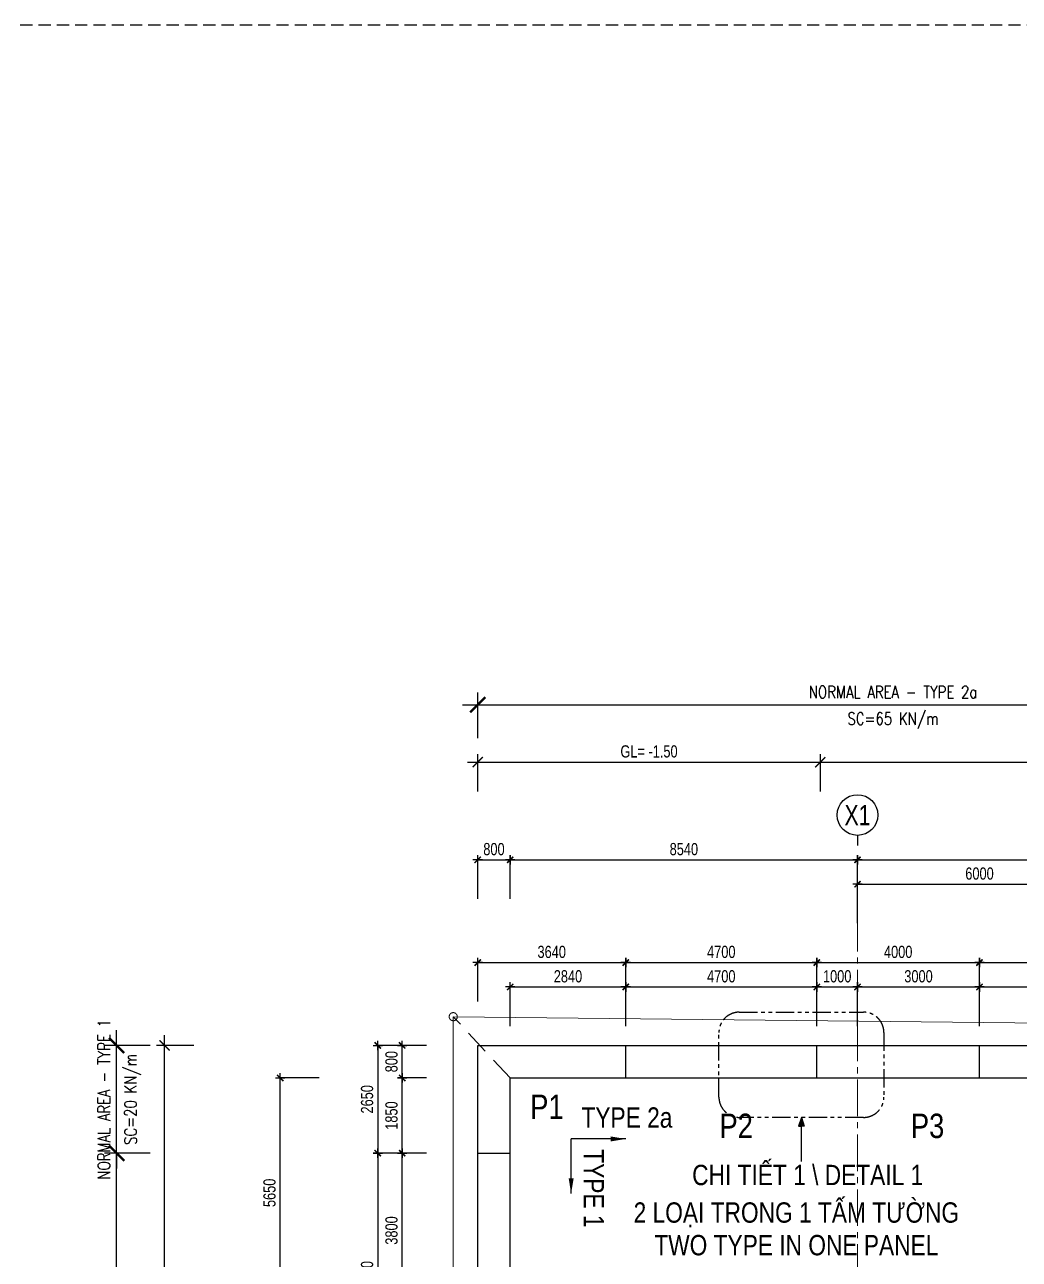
# Model space of a CAD drawing. Header units: millimetres. Extents: x 2611025 to 4139346, y -89870 to 101087.
# Drawn here: x 2637235 to 2661694, y -12543 to 17806 of the extents above; entities that cross this region are included whole.
import ezdxf
from ezdxf.enums import TextEntityAlignment as Align

# ---------------------------------------------------------------- set-up
doc = ezdxf.new("R2010")
doc.units = ezdxf.units.MM
doc.header["$LTSCALE"] = 1200
doc.header["$PDMODE"] = 35
for name, pattern in [('$$DASHED$$', [0.75, 0.5, -0.25]), ('CENTER2', [1.125, 0.75, -0.125, 0.125, -0.125]), ('ChainLines2', [3230, 2800, -140, 150, -140]), ('HIDDEN', [0.375, 0.25, -0.125]), ('PHANTOM', [2.5, 1.25, -0.25, 0.25, -0.25, 0.25, -0.25])]:
    doc.linetypes.add(name, pattern=pattern)
for name, color, linetype in [('2', 3, 'Continuous'), ('CDC.01.AXIS', 160, 'CENTER2'), ('CDC.02.DIM', 1, 'Continuous'), ('CDC.06.TEXT', 2, 'Continuous'), ('CDC.10.HATCH', 251, 'Continuous'), ('CDC.11.NOTE', 8, 'Continuous'), ('WALL-RC', 2, 'Continuous')]:
    doc.layers.add(name, color=color, linetype=linetype)
for name, color, linetype, lineweight in [('2D_SIKITI', 6, 'ChainLines2', 20), ('BOUND', 3, 'Continuous', 20), ('ESB_TEXT', 3, 'Continuous', 20), ('K-THUOC', 1, 'Continuous', 18), ('TCHI', 4, 'HIDDEN', 30)]:
    doc.layers.add(name, color=color, linetype=linetype, lineweight=lineweight)
doc.styles.add('1', font='arial.ttf', dxfattribs={"width": 0.75})
doc.styles.add('Arial', font='arial.ttf', dxfattribs={"height": 480})
doc.styles.add('BIGTEXT', font='arial.ttf', dxfattribs={"width": 0.8})
doc.styles.add('DIMTEXT', font='romans.shx', dxfattribs={"width": 0.8})
doc.styles.add('ESB_ARIAL', font='arial.ttf', dxfattribs={"width": 0.8})
doc.styles.add('SMTEXT', font='arial.ttf', dxfattribs={"width": 0.75})
doc.dimstyles.new('120X1', dxfattribs={"dimscale": 120, "dimtxt": 2.5, "dimasz": 0.008, "dimexe": 0, "dimexo": 0, "dimgap": 0.9, "dimtad": 1, "dimdec": 0, "dimzin": 13, "dimdsep": 46, "dimtxsty": '1', "dimblk1": 'CHEO', "dimblk2": 'CHEO', "dimsah": 1, "dimcen": 0, "dimclrd": 256, "dimclre": 256, "dimclrt": 3, "dimadec": 0, "dimazin": 0, "dimtfac": 1, "dimtdec": 0, "dimtix": 1, "dimtmove": 2, "dimatfit": 3, "dimldrblk": 'CHEO', "dimfxl": 8, "dimfxlon": 1, "dimtolj": 1, "dimtzin": 13, "dimarcsym": 0})
doc.dimstyles.new('BSV1-100', dxfattribs={"dimtxt": 300, "dimasz": 250, "dimexe": 200, "dimexo": 0, "dimgap": 108, "dimtad": 1, "dimdec": 0, "dimdsep": 46, "dimtxsty": 'SMTEXT', "dimblk": 'ARCHTICK', "dimcen": 100, "dimdle": 250, "dimclrd": 256, "dimclre": 256, "dimclrt": 1, "dimadec": 0, "dimazin": 0, "dimtfac": 1, "dimtdec": 0, "dimtix": 1, "dimtmove": 2, "dimatfit": 3, "dimfxl": 720, "dimfxlon": 1, "dimtolj": 1, "dimtzin": 0, "dimarcsym": 0})
doc.dimstyles.new('BSV100', dxfattribs={"dimscale": 1.5, "dimtxt": 300, "dimasz": 250, "dimexe": 200, "dimexo": 0, "dimgap": 108, "dimtad": 1, "dimdec": 0, "dimdsep": 46, "dimtxsty": 'SMTEXT', "dimblk": 'ARCHTICK', "dimcen": 100, "dimdle": 250, "dimclrd": 256, "dimclre": 256, "dimclrt": 2, "dimadec": 0, "dimazin": 0, "dimtfac": 1, "dimtdec": 0, "dimtix": 1, "dimtmove": 2, "dimatfit": 3, "dimfxl": 550, "dimfxlon": 1, "dimtolj": 1, "dimtzin": 0, "dimarcsym": 0})

# ---------------------------------------------------------------- blocks, each defined once
blk = doc.blocks.new('_ArchTick')
at = {"color": 0, "linetype": 'ByBlock', "const_width": 0.15}
blk.add_lwpolyline([(-0.5, -0.5), (0.5, 0.5)], dxfattribs=at)
blk = doc.blocks.new('*D14')
at = {"layer": 'BOUND', "lineweight": -2, "transparency": 16777216}
for p, q in [((2656801, -1043), (2656801, -123)), ((2680801, -1043), (2680801, -123)), ((2656551, -323), (2681051, -323))]:
    blk.add_line(p, q, dxfattribs=at)
at = {"layer": 'Defpoints', "color": 0, "transparency": 16777216}
for p in [(2680801, -323), (2656801, -7285), (2680801, -7285)]:
    blk.add_point(p, dxfattribs=at)
at = {"layer": 'BOUND', "lineweight": -2, "transparency": 16777216, "xscale": 250, "yscale": 250, "zscale": 250, "rotation": 180}
blk.add_blockref('_ArchTick', (2656801, -323), dxfattribs=at)
at = {"layer": 'BOUND', "lineweight": -2, "transparency": 16777216, "xscale": 250, "yscale": 250, "zscale": 250}
blk.add_blockref('_ArchTick', (2680801, -323), dxfattribs=at)
at = {"layer": 'BOUND', "color": 1, "transparency": 16777216, "insert": (2668801, -60), "char_height": 300, "attachment_point": 5, "style": 'SMTEXT'}
blk.add_mtext('\\A1;GL= -1.20', dxfattribs=at)
blk = doc.blocks.new('*D16')
at = {"layer": 'BOUND', "lineweight": -2, "transparency": 16777216}
for p, q in [((2640673, -44255), (2640673, -7035)), ((2641393, -7285), (2640473, -7285)), ((2641393, -44005), (2640473, -44005))]:
    blk.add_line(p, q, dxfattribs=at)
at = {"layer": 'Defpoints', "color": 0, "transparency": 16777216}
for p in [(2640673, -7285), (2648144, -7285), (2648144, -44005)]:
    blk.add_point(p, dxfattribs=at)
at = {"layer": 'BOUND', "lineweight": -2, "transparency": 16777216, "xscale": 250, "yscale": 250, "zscale": 250}
for p, rotation in [((2640673, -7285), 90), ((2640673, -44005), 270)]:
    blk.add_blockref('_ArchTick', p, dxfattribs=dict(at, rotation=rotation))
at = {"layer": 'BOUND', "color": 1, "transparency": 16777216, "insert": (2640410, -25645), "char_height": 300, "attachment_point": 5, "rotation": 90, "style": 'SMTEXT'}
blk.add_mtext('\\A1;GL= -1.50', dxfattribs=at)
blk = doc.blocks.new('*D17')
at = {"layer": 'BOUND', "lineweight": -2, "transparency": 16777216}
for p, q in [((2648375, -1043), (2648375, -123)), ((2656801, -1043), (2656801, -123)), ((2648125, -323), (2657051, -323))]:
    blk.add_line(p, q, dxfattribs=at)
at = {"layer": 'Defpoints', "color": 0, "transparency": 16777216}
for p in [(2656801, -323), (2648375, -7285), (2656801, -7285)]:
    blk.add_point(p, dxfattribs=at)
at = {"layer": 'BOUND', "lineweight": -2, "transparency": 16777216, "xscale": 250, "yscale": 250, "zscale": 250, "rotation": 180}
blk.add_blockref('_ArchTick', (2648375, -323), dxfattribs=at)
at = {"layer": 'BOUND', "lineweight": -2, "transparency": 16777216, "xscale": 250, "yscale": 250, "zscale": 250}
blk.add_blockref('_ArchTick', (2656801, -323), dxfattribs=at)
at = {"layer": 'BOUND', "color": 1, "transparency": 16777216, "insert": (2652588, -60), "char_height": 300, "attachment_point": 5, "style": 'SMTEXT'}
blk.add_mtext('\\A1;GL= -1.50', dxfattribs=at)
blk = doc.blocks.new('*D55')
at = {"layer": 'Defpoints', "color": 0, "transparency": 16777216}
for p in [(2668801, 1089), (2668801, -6582), (2648375, -7285)]:
    blk.add_point(p, dxfattribs=at)
at = {"layer": 'K-THUOC', "lineweight": -2, "transparency": 16777216}
for p, q in [((2648375, 264), (2648375, 1389)), ((2668801, 264), (2668801, 1389)), ((2648000, 1089), (2669176, 1089))]:
    blk.add_line(p, q, dxfattribs=at)
at = {"layer": 'K-THUOC', "lineweight": -2, "transparency": 16777216, "xscale": 375, "yscale": 375, "zscale": 375, "rotation": 180}
blk.add_blockref('_ArchTick', (2648375, 1089), dxfattribs=at)
at = {"layer": 'K-THUOC', "lineweight": -2, "transparency": 16777216, "xscale": 375, "yscale": 375, "zscale": 375}
blk.add_blockref('_ArchTick', (2668801, 1089), dxfattribs=at)
at = {"layer": 'K-THUOC', "color": 2, "transparency": 16777216, "char_height": 300, "attachment_point": 5, "style": 'DIMTEXT'}
for s, insert in [('\\A1;NORMAL AREA - TYPE 2a ', (2658588, 1401)), ('\\A1;SC=65 KN/m', (2658588, 698))]:
    blk.add_mtext(s, dxfattribs=dict(at, insert=insert))
blk = doc.blocks.new('*D64')
at = {"layer": 'Defpoints', "color": 0, "transparency": 16777216}
for p in [(2639497, -9935), (2648375, -9935), (2648375, -27935)]:
    blk.add_point(p, dxfattribs=at)
at = {"layer": 'K-THUOC', "lineweight": -2, "transparency": 16777216}
for p, q in [((2639497, -28310), (2639497, -9560)), ((2640322, -9935), (2639197, -9935)), ((2640322, -27935), (2639197, -27935))]:
    blk.add_line(p, q, dxfattribs=at)
at = {"layer": 'K-THUOC', "lineweight": -2, "transparency": 16777216, "xscale": 375, "yscale": 375, "zscale": 375}
for p, rotation in [((2639497, -9935), 90), ((2639497, -27935), 270)]:
    blk.add_blockref('_ArchTick', p, dxfattribs=dict(at, rotation=rotation))
at = {"layer": 'K-THUOC', "color": 2, "transparency": 16777216, "char_height": 300, "attachment_point": 5, "rotation": 90, "style": 'DIMTEXT'}
for s, insert in [('\\A1;NORMAL AREA - TYPE 2a', (2639185, -18935)), ('\\A1;SC=20 KN/m', (2639888, -18935))]:
    blk.add_mtext(s, dxfattribs=dict(at, insert=insert))
blk = doc.blocks.new('*D65')
at = {"layer": 'Defpoints', "color": 0, "transparency": 16777216}
for p in [(2639497, -7285), (2648680, -7285), (2648375, -9935)]:
    blk.add_point(p, dxfattribs=at)
at = {"layer": 'K-THUOC', "lineweight": -2, "transparency": 16777216}
for p, q in [((2639497, -7285), (2639497, -6910)), ((2640322, -7285), (2639197, -7285)), ((2639497, -9935), (2639497, -7285)), ((2640322, -9935), (2639197, -9935)), ((2639497, -9935), (2639497, -10310))]:
    blk.add_line(p, q, dxfattribs=at)
at = {"layer": 'K-THUOC', "lineweight": -2, "transparency": 16777216, "xscale": 375, "yscale": 375, "zscale": 375}
for p, rotation in [((2639497, -7285), 270), ((2639497, -9935), 90)]:
    blk.add_blockref('_ArchTick', p, dxfattribs=dict(at, rotation=rotation))
at = {"layer": 'K-THUOC', "color": 2, "transparency": 16777216, "char_height": 300, "attachment_point": 5, "rotation": 90, "style": 'DIMTEXT'}
for s, insert in [('\\A1;NORMAL AREA - TYPE 1', (2639185, -8610)), ('\\A1;SC=20 KN/m', (2639888, -8610))]:
    blk.add_mtext(s, dxfattribs=dict(at, insert=insert))
blk = doc.blocks.new('CHEO')
at = {"layer": 'CDC.02.DIM'}
for points in [[(-121, 0), (121, 0)], [(0, 121), (0, -121)]]:
    blk.add_lwpolyline(points, dxfattribs=at)
at = {"layer": 'CDC.02.DIM', "const_width": 40}
blk.add_lwpolyline([(80, 80), (-80, -81)], dxfattribs=at)
blk = doc.blocks.new('*D81')
at = {"layer": 'CDC.02.DIM', "lineweight": -2, "transparency": 16777216}
for p, q in [((2657715, -4284), (2657715, -3324)), ((2657716, -3324), (2663714, -3324)), ((2663715, -4284), (2663715, -3324))]:
    blk.add_line(p, q, dxfattribs=at)
at = {"layer": 'Defpoints', "color": 0, "transparency": 16777216}
for p in [(2663715, -3324), (2657715, -4516), (2663715, -4516)]:
    blk.add_point(p, dxfattribs=at)
at = {"layer": 'CDC.02.DIM', "lineweight": -2, "transparency": 16777216, "xscale": 0.96, "yscale": 0.96, "zscale": 0.96, "rotation": 180}
blk.add_blockref('CHEO', (2657715, -3324), dxfattribs=at)
at = {"layer": 'CDC.02.DIM', "lineweight": -2, "transparency": 16777216, "xscale": 0.96, "yscale": 0.96, "zscale": 0.96}
blk.add_blockref('CHEO', (2663715, -3324), dxfattribs=at)
at = {"layer": 'CDC.02.DIM', "color": 3, "transparency": 16777216, "insert": (2660715, -3062), "char_height": 300, "attachment_point": 5, "style": '1'}
blk.add_mtext('\\A1;6000', dxfattribs=at)
blk = doc.blocks.new('_Axis name')
at = {"layer": 'CDC.02.DIM'}
blk.add_line((0, 2.5), (0, 0), dxfattribs=at)
blk.add_circle((0, 7.5), 5, dxfattribs=at)
at = {"layer": 'CDC.02.DIM', "style": 'BIGTEXT', "width": 0.75}
blk.add_attdef('.', text='', height=5, dxfattribs=at).set_placement((0, 7.5), align=Align.MIDDLE)
blk = doc.blocks.new('*D89')
at = {"layer": 'CDC.02.DIM', "lineweight": -2, "transparency": 16777216}
for p, q in [((2657715, -3684), (2657715, -2724)), ((2657716, -2724), (2705714, -2724)), ((2705715, -3684), (2705715, -2724))]:
    blk.add_line(p, q, dxfattribs=at)
at = {"layer": 'Defpoints', "color": 0, "transparency": 16777216}
for p in [(2705715, -2724), (2657715, -4516), (2705715, -4516)]:
    blk.add_point(p, dxfattribs=at)
at = {"layer": 'CDC.02.DIM', "lineweight": -2, "transparency": 16777216, "xscale": 0.96, "yscale": 0.96, "zscale": 0.96, "rotation": 180}
blk.add_blockref('CHEO', (2657715, -2724), dxfattribs=at)
at = {"layer": 'CDC.02.DIM', "lineweight": -2, "transparency": 16777216, "xscale": 0.96, "yscale": 0.96, "zscale": 0.96}
blk.add_blockref('CHEO', (2705715, -2724), dxfattribs=at)
at = {"layer": 'CDC.02.DIM', "color": 3, "transparency": 16777216, "insert": (2681715, -2462), "char_height": 300, "attachment_point": 5, "style": '1'}
blk.add_mtext('\\A1;48000', dxfattribs=at)
blk = doc.blocks.new('*D96')
at = {"layer": 'CDC.02.DIM', "lineweight": -2, "transparency": 16777216}
for p, q in [((2649175, -3684), (2649175, -2724)), ((2649176, -2724), (2657714, -2724)), ((2657715, -3684), (2657715, -2724))]:
    blk.add_line(p, q, dxfattribs=at)
at = {"layer": 'Defpoints', "color": 0, "transparency": 16777216}
for p in [(2657715, -2724), (2649175, -4516), (2657715, -4516)]:
    blk.add_point(p, dxfattribs=at)
at = {"layer": 'CDC.02.DIM', "lineweight": -2, "transparency": 16777216, "xscale": 0.96, "yscale": 0.96, "zscale": 0.96, "rotation": 180}
blk.add_blockref('CHEO', (2649175, -2724), dxfattribs=at)
at = {"layer": 'CDC.02.DIM', "lineweight": -2, "transparency": 16777216, "xscale": 0.96, "yscale": 0.96, "zscale": 0.96}
blk.add_blockref('CHEO', (2657715, -2724), dxfattribs=at)
at = {"layer": 'CDC.02.DIM', "color": 3, "transparency": 16777216, "insert": (2653445, -2462), "char_height": 300, "attachment_point": 5, "style": '1'}
blk.add_mtext('\\A1;8540', dxfattribs=at)
blk = doc.blocks.new('*D103')
at = {"layer": 'CDC.02.DIM', "lineweight": -2, "transparency": 16777216}
for p, q in [((2648375, -3684), (2648375, -2724)), ((2648376, -2724), (2649174, -2724)), ((2649175, -3684), (2649175, -2724))]:
    blk.add_line(p, q, dxfattribs=at)
at = {"layer": 'Defpoints', "color": 0, "transparency": 16777216}
for p in [(2649175, -2724), (2648375, -4516), (2649175, -4516)]:
    blk.add_point(p, dxfattribs=at)
at = {"layer": 'CDC.02.DIM', "lineweight": -2, "transparency": 16777216, "xscale": 0.96, "yscale": 0.96, "zscale": 0.96, "rotation": 180}
blk.add_blockref('CHEO', (2648375, -2724), dxfattribs=at)
at = {"layer": 'CDC.02.DIM', "lineweight": -2, "transparency": 16777216, "xscale": 0.96, "yscale": 0.96, "zscale": 0.96}
blk.add_blockref('CHEO', (2649175, -2724), dxfattribs=at)
at = {"layer": 'CDC.02.DIM', "color": 3, "transparency": 16777216, "insert": (2648775, -2462), "char_height": 300, "attachment_point": 5, "style": '1'}
blk.add_mtext('\\A1;800', dxfattribs=at)
blk = doc.blocks.new('*D104')
at = {"layer": 'CDC.02.DIM', "lineweight": -2, "transparency": 16777216}
for p, q in [((2649175, -6809), (2649175, -5849)), ((2649176, -5849), (2652014, -5849)), ((2652015, -6809), (2652015, -5849))]:
    blk.add_line(p, q, dxfattribs=at)
at = {"layer": 'Defpoints', "color": 0, "transparency": 16777216}
for p in [(2652015, -5849), (2652015, -7285), (2649175, -8085)]:
    blk.add_point(p, dxfattribs=at)
at = {"layer": 'CDC.02.DIM', "lineweight": -2, "transparency": 16777216, "xscale": 0.96, "yscale": 0.96, "zscale": 0.96, "rotation": 180}
blk.add_blockref('CHEO', (2649175, -5849), dxfattribs=at)
at = {"layer": 'CDC.02.DIM', "lineweight": -2, "transparency": 16777216, "xscale": 0.96, "yscale": 0.96, "zscale": 0.96}
blk.add_blockref('CHEO', (2652015, -5849), dxfattribs=at)
at = {"layer": 'CDC.02.DIM', "color": 3, "transparency": 16777216, "insert": (2650595, -5588), "char_height": 300, "attachment_point": 5, "style": '1'}
blk.add_mtext('\\A1;2840', dxfattribs=at)
blk = doc.blocks.new('*D105')
at = {"layer": 'CDC.02.DIM', "lineweight": -2, "transparency": 16777216}
for p, q in [((2652015, -6809), (2652015, -5849)), ((2652016, -5849), (2656714, -5849)), ((2656715, -6809), (2656715, -5849))]:
    blk.add_line(p, q, dxfattribs=at)
at = {"layer": 'Defpoints', "color": 0, "transparency": 16777216}
for p in [(2656715, -5849), (2652015, -7285), (2656715, -7285)]:
    blk.add_point(p, dxfattribs=at)
at = {"layer": 'CDC.02.DIM', "lineweight": -2, "transparency": 16777216, "xscale": 0.96, "yscale": 0.96, "zscale": 0.96, "rotation": 180}
blk.add_blockref('CHEO', (2652015, -5849), dxfattribs=at)
at = {"layer": 'CDC.02.DIM', "lineweight": -2, "transparency": 16777216, "xscale": 0.96, "yscale": 0.96, "zscale": 0.96}
blk.add_blockref('CHEO', (2656715, -5849), dxfattribs=at)
at = {"layer": 'CDC.02.DIM', "color": 3, "transparency": 16777216, "insert": (2654365, -5588), "char_height": 300, "attachment_point": 5, "style": '1'}
blk.add_mtext('\\A1;4700', dxfattribs=at)
blk = doc.blocks.new('*D106')
at = {"layer": 'CDC.02.DIM', "lineweight": -2, "transparency": 16777216}
for p, q in [((2656715, -6809), (2656715, -5849)), ((2656716, -5849), (2657714, -5849)), ((2657715, -6809), (2657715, -5849))]:
    blk.add_line(p, q, dxfattribs=at)
at = {"layer": 'Defpoints', "color": 0, "transparency": 16777216}
for p in [(2657715, -5849), (2656715, -7285), (2657715, -7285)]:
    blk.add_point(p, dxfattribs=at)
at = {"layer": 'CDC.02.DIM', "lineweight": -2, "transparency": 16777216, "xscale": 0.96, "yscale": 0.96, "zscale": 0.96, "rotation": 180}
blk.add_blockref('CHEO', (2656715, -5849), dxfattribs=at)
at = {"layer": 'CDC.02.DIM', "lineweight": -2, "transparency": 16777216, "xscale": 0.96, "yscale": 0.96, "zscale": 0.96}
blk.add_blockref('CHEO', (2657715, -5849), dxfattribs=at)
at = {"layer": 'CDC.02.DIM', "color": 3, "transparency": 16777216, "insert": (2657215, -5588), "char_height": 300, "attachment_point": 5, "style": '1'}
blk.add_mtext('\\A1;1000', dxfattribs=at)
blk = doc.blocks.new('*D107')
at = {"layer": 'CDC.02.DIM', "lineweight": -2, "transparency": 16777216}
for p, q in [((2657715, -6809), (2657715, -5849)), ((2657716, -5849), (2660714, -5849)), ((2660715, -6449), (2660715, -5849))]:
    blk.add_line(p, q, dxfattribs=at)
at = {"layer": 'Defpoints', "color": 0, "transparency": 16777216}
for p in [(2660715, -5849), (2660715, -6449), (2657715, -7285)]:
    blk.add_point(p, dxfattribs=at)
at = {"layer": 'CDC.02.DIM', "lineweight": -2, "transparency": 16777216, "xscale": 0.96, "yscale": 0.96, "zscale": 0.96, "rotation": 180}
blk.add_blockref('CHEO', (2657715, -5849), dxfattribs=at)
at = {"layer": 'CDC.02.DIM', "lineweight": -2, "transparency": 16777216, "xscale": 0.96, "yscale": 0.96, "zscale": 0.96}
blk.add_blockref('CHEO', (2660715, -5849), dxfattribs=at)
at = {"layer": 'CDC.02.DIM', "color": 3, "transparency": 16777216, "insert": (2659215, -5588), "char_height": 300, "attachment_point": 5, "style": '1'}
blk.add_mtext('\\A1;3000', dxfattribs=at)
blk = doc.blocks.new('*D108')
at = {"layer": 'CDC.02.DIM', "lineweight": -2, "transparency": 16777216}
for p, q in [((2660715, -6809), (2660715, -5849)), ((2660716, -5849), (2663714, -5849)), ((2663715, -6809), (2663715, -5849))]:
    blk.add_line(p, q, dxfattribs=at)
at = {"layer": 'Defpoints', "color": 0, "transparency": 16777216}
for p in [(2663715, -5849), (2660715, -7285), (2663715, -7285)]:
    blk.add_point(p, dxfattribs=at)
at = {"layer": 'CDC.02.DIM', "lineweight": -2, "transparency": 16777216, "xscale": 0.96, "yscale": 0.96, "zscale": 0.96, "rotation": 180}
blk.add_blockref('CHEO', (2660715, -5849), dxfattribs=at)
at = {"layer": 'CDC.02.DIM', "lineweight": -2, "transparency": 16777216, "xscale": 0.96, "yscale": 0.96, "zscale": 0.96}
blk.add_blockref('CHEO', (2663715, -5849), dxfattribs=at)
at = {"layer": 'CDC.02.DIM', "color": 3, "transparency": 16777216, "insert": (2662215, -5588), "char_height": 300, "attachment_point": 5, "style": '1'}
blk.add_mtext('\\A1;3000', dxfattribs=at)
blk = doc.blocks.new('*D132')
at = {"layer": 'CDC.02.DIM', "lineweight": -2, "transparency": 16777216}
for p, q in [((2648375, -6209), (2648375, -5249)), ((2648376, -5249), (2652014, -5249)), ((2652015, -6209), (2652015, -5249))]:
    blk.add_line(p, q, dxfattribs=at)
at = {"layer": 'Defpoints', "color": 0, "transparency": 16777216}
for p in [(2652015, -5249), (2648375, -7285), (2652015, -7285)]:
    blk.add_point(p, dxfattribs=at)
at = {"layer": 'CDC.02.DIM', "lineweight": -2, "transparency": 16777216, "xscale": 0.96, "yscale": 0.96, "zscale": 0.96, "rotation": 180}
blk.add_blockref('CHEO', (2648375, -5249), dxfattribs=at)
at = {"layer": 'CDC.02.DIM', "lineweight": -2, "transparency": 16777216, "xscale": 0.96, "yscale": 0.96, "zscale": 0.96}
blk.add_blockref('CHEO', (2652015, -5249), dxfattribs=at)
at = {"layer": 'CDC.02.DIM', "color": 3, "transparency": 16777216, "insert": (2650195, -4988), "char_height": 300, "attachment_point": 5, "style": '1'}
blk.add_mtext('\\A1;3640', dxfattribs=at)
blk = doc.blocks.new('*D133')
at = {"layer": 'CDC.02.DIM', "lineweight": -2, "transparency": 16777216}
for p, q in [((2652015, -6209), (2652015, -5249)), ((2652016, -5249), (2656714, -5249)), ((2656715, -6209), (2656715, -5249))]:
    blk.add_line(p, q, dxfattribs=at)
at = {"layer": 'Defpoints', "color": 0, "transparency": 16777216}
for p in [(2656715, -5249), (2652015, -7285), (2656715, -7285)]:
    blk.add_point(p, dxfattribs=at)
at = {"layer": 'CDC.02.DIM', "lineweight": -2, "transparency": 16777216, "xscale": 0.96, "yscale": 0.96, "zscale": 0.96, "rotation": 180}
blk.add_blockref('CHEO', (2652015, -5249), dxfattribs=at)
at = {"layer": 'CDC.02.DIM', "lineweight": -2, "transparency": 16777216, "xscale": 0.96, "yscale": 0.96, "zscale": 0.96}
blk.add_blockref('CHEO', (2656715, -5249), dxfattribs=at)
at = {"layer": 'CDC.02.DIM', "color": 3, "transparency": 16777216, "insert": (2654365, -4988), "char_height": 300, "attachment_point": 5, "style": '1'}
blk.add_mtext('\\A1;4700', dxfattribs=at)
blk = doc.blocks.new('*D134')
at = {"layer": 'CDC.02.DIM', "lineweight": -2, "transparency": 16777216}
for p, q in [((2656715, -6209), (2656715, -5249)), ((2656716, -5249), (2660714, -5249)), ((2660715, -6209), (2660715, -5249))]:
    blk.add_line(p, q, dxfattribs=at)
at = {"layer": 'Defpoints', "color": 0, "transparency": 16777216}
for p in [(2660715, -5249), (2656715, -6449), (2660715, -6449)]:
    blk.add_point(p, dxfattribs=at)
at = {"layer": 'CDC.02.DIM', "lineweight": -2, "transparency": 16777216, "xscale": 0.96, "yscale": 0.96, "zscale": 0.96, "rotation": 180}
blk.add_blockref('CHEO', (2656715, -5249), dxfattribs=at)
at = {"layer": 'CDC.02.DIM', "lineweight": -2, "transparency": 16777216, "xscale": 0.96, "yscale": 0.96, "zscale": 0.96}
blk.add_blockref('CHEO', (2660715, -5249), dxfattribs=at)
at = {"layer": 'CDC.02.DIM', "color": 3, "transparency": 16777216, "insert": (2658715, -4988), "char_height": 300, "attachment_point": 5, "style": '1'}
blk.add_mtext('\\A1;4000', dxfattribs=at)
blk = doc.blocks.new('*D135')
at = {"layer": 'CDC.02.DIM', "lineweight": -2, "transparency": 16777216}
for p, q in [((2660715, -6209), (2660715, -5249)), ((2660716, -5249), (2664714, -5249)), ((2664715, -6209), (2664715, -5249))]:
    blk.add_line(p, q, dxfattribs=at)
at = {"layer": 'Defpoints', "color": 0, "transparency": 16777216}
for p in [(2664715, -5249), (2660715, -7285), (2664715, -7285)]:
    blk.add_point(p, dxfattribs=at)
at = {"layer": 'CDC.02.DIM', "lineweight": -2, "transparency": 16777216, "xscale": 0.96, "yscale": 0.96, "zscale": 0.96, "rotation": 180}
blk.add_blockref('CHEO', (2660715, -5249), dxfattribs=at)
at = {"layer": 'CDC.02.DIM', "lineweight": -2, "transparency": 16777216, "xscale": 0.96, "yscale": 0.96, "zscale": 0.96}
blk.add_blockref('CHEO', (2664715, -5249), dxfattribs=at)
at = {"layer": 'CDC.02.DIM', "color": 3, "transparency": 16777216, "insert": (2662715, -4988), "char_height": 300, "attachment_point": 5, "style": '1'}
blk.add_mtext('\\A1;4000', dxfattribs=at)
blk = doc.blocks.new('*D150')
at = {"layer": 'CDC.02.DIM', "lineweight": -2, "transparency": 16777216}
for p, q in [((2644477, -8085), (2643517, -8085)), ((2643517, -13734), (2643517, -8086)), ((2644477, -13735), (2643517, -13735))]:
    blk.add_line(p, q, dxfattribs=at)
at = {"layer": 'Defpoints', "color": 0, "transparency": 16777216}
for p in [(2643517, -8085), (2645317, -8085), (2645317, -13735)]:
    blk.add_point(p, dxfattribs=at)
at = {"layer": 'CDC.02.DIM', "lineweight": -2, "transparency": 16777216, "xscale": 0.96, "yscale": 0.96, "zscale": 0.96}
for p, rotation in [((2643517, -8085), 90), ((2643517, -13735), 270)]:
    blk.add_blockref('CHEO', p, dxfattribs=dict(at, rotation=rotation))
at = {"layer": 'CDC.02.DIM', "color": 3, "transparency": 16777216, "insert": (2643256, -10910), "char_height": 300, "attachment_point": 5, "rotation": 90, "style": '1'}
blk.add_mtext('\\A1;5650', dxfattribs=at)
blk = doc.blocks.new('*D178')
at = {"layer": 'CDC.02.DIM', "lineweight": -2, "transparency": 16777216}
for p, q in [((2647117, -9935), (2646517, -9935)), ((2646517, -13734), (2646517, -9936)), ((2647117, -13735), (2646517, -13735))]:
    blk.add_line(p, q, dxfattribs=at)
at = {"layer": 'Defpoints', "color": 0, "transparency": 16777216}
for p in [(2646517, -9935), (2647117, -9935), (2647117, -13735)]:
    blk.add_point(p, dxfattribs=at)
at = {"layer": 'CDC.02.DIM', "lineweight": -2, "transparency": 16777216, "xscale": 0.96, "yscale": 0.96, "zscale": 0.96}
for p, rotation in [((2646517, -9935), 90), ((2646517, -13735), 270)]:
    blk.add_blockref('CHEO', p, dxfattribs=dict(at, rotation=rotation))
at = {"layer": 'CDC.02.DIM', "color": 3, "transparency": 16777216, "insert": (2646256, -11835), "char_height": 300, "attachment_point": 5, "rotation": 90, "style": '1'}
blk.add_mtext('\\A1;3800', dxfattribs=at)
blk = doc.blocks.new('*D179')
at = {"layer": 'CDC.02.DIM', "lineweight": -2, "transparency": 16777216}
for p, q in [((2647117, -8085), (2646517, -8085)), ((2646517, -9934), (2646517, -8086)), ((2647117, -9935), (2646517, -9935))]:
    blk.add_line(p, q, dxfattribs=at)
at = {"layer": 'Defpoints', "color": 0, "transparency": 16777216}
for p in [(2646517, -8085), (2647117, -8085), (2647117, -9935)]:
    blk.add_point(p, dxfattribs=at)
at = {"layer": 'CDC.02.DIM', "lineweight": -2, "transparency": 16777216, "xscale": 0.96, "yscale": 0.96, "zscale": 0.96}
for p, rotation in [((2646517, -8085), 90), ((2646517, -9935), 270)]:
    blk.add_blockref('CHEO', p, dxfattribs=dict(at, rotation=rotation))
at = {"layer": 'CDC.02.DIM', "color": 3, "transparency": 16777216, "insert": (2646256, -9010), "char_height": 300, "attachment_point": 5, "rotation": 90, "style": '1'}
blk.add_mtext('\\A1;1850', dxfattribs=at)
blk = doc.blocks.new('*D180')
at = {"layer": 'CDC.02.DIM', "lineweight": -2, "transparency": 16777216}
for p, q in [((2647117, -7285), (2646517, -7285)), ((2646517, -8084), (2646517, -7286)), ((2647117, -8085), (2646517, -8085))]:
    blk.add_line(p, q, dxfattribs=at)
at = {"layer": 'Defpoints', "color": 0, "transparency": 16777216}
for p in [(2646517, -7285), (2647117, -7285), (2647117, -8085)]:
    blk.add_point(p, dxfattribs=at)
at = {"layer": 'CDC.02.DIM', "lineweight": -2, "transparency": 16777216, "xscale": 0.96, "yscale": 0.96, "zscale": 0.96}
for p, rotation in [((2646517, -7285), 90), ((2646517, -8085), 270)]:
    blk.add_blockref('CHEO', p, dxfattribs=dict(at, rotation=rotation))
at = {"layer": 'CDC.02.DIM', "color": 3, "transparency": 16777216, "insert": (2646256, -7685), "char_height": 300, "attachment_point": 5, "rotation": 90, "style": '1'}
blk.add_mtext('\\A1;800', dxfattribs=at)
blk = doc.blocks.new('*D181')
at = {"layer": 'CDC.02.DIM', "lineweight": -2, "transparency": 16777216}
for p, q in [((2646877, -7285), (2645917, -7285)), ((2645917, -7286), (2645917, -9934)), ((2646877, -9935), (2645917, -9935))]:
    blk.add_line(p, q, dxfattribs=at)
at = {"layer": 'Defpoints', "color": 0, "transparency": 16777216}
for p in [(2647117, -7285), (2645917, -9935), (2647117, -9935)]:
    blk.add_point(p, dxfattribs=at)
at = {"layer": 'CDC.02.DIM', "lineweight": -2, "transparency": 16777216, "xscale": 0.96, "yscale": 0.96, "zscale": 0.96}
for p, rotation in [((2645917, -7285), 90), ((2645917, -9935), 270)]:
    blk.add_blockref('CHEO', p, dxfattribs=dict(at, rotation=rotation))
at = {"layer": 'CDC.02.DIM', "color": 3, "transparency": 16777216, "insert": (2645656, -8610), "char_height": 300, "attachment_point": 5, "rotation": 90, "style": '1'}
blk.add_mtext('\\A1;2650', dxfattribs=at)
blk = doc.blocks.new('*D182')
at = {"layer": 'CDC.02.DIM', "lineweight": -2, "transparency": 16777216}
for p, q in [((2646877, -9935), (2645917, -9935)), ((2645917, -9936), (2645917, -15934)), ((2646877, -15935), (2645917, -15935))]:
    blk.add_line(p, q, dxfattribs=at)
at = {"layer": 'Defpoints', "color": 0, "transparency": 16777216}
for p in [(2647117, -9935), (2645917, -15935), (2647117, -15935)]:
    blk.add_point(p, dxfattribs=at)
at = {"layer": 'CDC.02.DIM', "lineweight": -2, "transparency": 16777216, "xscale": 0.96, "yscale": 0.96, "zscale": 0.96}
for p, rotation in [((2645917, -9935), 90), ((2645917, -15935), 270)]:
    blk.add_blockref('CHEO', p, dxfattribs=dict(at, rotation=rotation))
at = {"layer": 'CDC.02.DIM', "color": 3, "transparency": 16777216, "insert": (2645656, -12935), "char_height": 300, "attachment_point": 5, "rotation": 90, "style": '1'}
blk.add_mtext('\\A1;6000', dxfattribs=at)

msp = doc.modelspace()

# ---------------------------------------------------------------- hatches: boundary and pattern name
at = {"layer": 'CDC.10.HATCH'}
h = msp.add_hatch(dxfattribs=at)
h.set_pattern_fill('ANGLE', color=256, angle=-90)
h.set_pattern_definition([(270, (2700560.758, 2662769.935), (6.985, -1e-15), [5.08, -1.905]), (360, (2700560.758, 2662769.935), (2e-15, 6.985), [5.08, -1.905])])
h.paths.add_polyline_path([(2656267.7, -9271.1), (2656335.7, -9271.1), (2656403.7, -9271.1), (2656335.7, -9054.8)])

# ---------------------------------------------------------------- linework, layer by layer
at = {"layer": '2', "linetype": '$$DASHED$$'}
msp.add_line((2649174.7, -8084.6), (2647774, -6579.7), dxfattribs=at)
at = {"layer": '2D_SIKITI', "color": 220, "true_color": 0xff00bf}
for p, q in [((2647774, -6579.5), (2647774, -40719.1)), ((2676862.5, -6889.8), (2647774, -6579.5))]:
    msp.add_line(p, q, dxfattribs=at)
msp.add_circle((2647774, -6579.5), 100, dxfattribs=at)
at = {"layer": 'CDC.01.AXIS', "color": 5, "lineweight": 9, "true_color": 0x0100ff}
msp.add_line((2657713.8, -2723.6), (2657713.8, -49086.8), dxfattribs=at)
at = {"layer": 'CDC.01.AXIS', "linetype": 'PHANTOM', "ltscale": 0.3}
msp.add_lwpolyline([(2654306.8, -6968.8, -0.4142136), (2654806.8, -6468.8), (2657864.6, -6468.8, -0.4142136), (2658364.6, -6968.8), (2658364.6, -8554.8, -0.4142136), (2657864.6, -9054.8), (2654806.8, -9054.8, -0.4142136), (2654306.8, -8554.8)], format="xyb", close=True, dxfattribs=at)
at = {"layer": 'CDC.02.DIM'}
for p, q in [((2656335.7, -9054.8), (2656267.7, -9271.1)), ((2656335.7, -9054.8), (2656403.7, -9271.1)), ((2656267.7, -9271.1), (2656335.7, -9271.1)), ((2656335.7, -10137.5), (2656335.7, -9271.1)), ((2656403.7, -9271.1), (2656335.7, -9271.1))]:
    msp.add_line(p, q, dxfattribs=at)
at = {"layer": 'TCHI'}
msp.add_lwpolyline([(2611025.3, 17806.3), (2748466.1, 17806.3), (2748466.1, -89870.5), (2611025.3, -89870.5)], close=True, dxfattribs=at)
at = {"layer": 'WALL-RC'}
for p, q in [((2648374.7, -7284.6), (2649174.7, -7284.6)), ((2652014.7, -8084.6), (2652014.7, -7284.6)), ((2656714.7, -8084.6), (2656714.7, -7284.6)), ((2660714.7, -8084.6), (2660714.7, -7284.6)), ((2648374.7, -9934.6), (2649174.7, -9934.6))]:
    msp.add_line(p, q, dxfattribs=at)
for points in [[(2648374.7, -20834.6), (2648374.7, -7284.6), (2656814.7, -7284.6), (2664314.7, -7284.6), (2710450.8, -7284.6), (2712433.3, -9265.8), (2712864.7, -15928.7), (2712864.7, -41284), (2707874.4, -43779.1), (2699026.3, -44034.6), (2660714.7, -44034.6), (2658914.7, -44034.6), (2652289.1, -44034.6), (2648374.7, -40215.7), (2648374.7, -21134.1)], [(2649174.7, -20834.6), (2649174.7, -8084.6), (2656814.7, -8084.6), (2664314.7, -8084.6), (2710119.6, -8084.6), (2711654.5, -9618.5), (2712064.7, -15954.6), (2712064.7, -40789.6), (2707674.7, -42984.6), (2699014.7, -43234.6), (2660714.7, -43234.6), (2658914.7, -43234.6), (2652614.7, -43234.6), (2649174.7, -39878.6), (2649174.7, -21134.1)]]:
    msp.add_lwpolyline(points, dxfattribs=at)

# ---------------------------------------------------------------- block references
at = {"layer": 'CDC.02.DIM', "xscale": 100, "yscale": 100, "zscale": 100}
msp.add_blockref('_Axis name', (2657714.7, -2372.5), dxfattribs=at).add_auto_attribs({'.': 'X1'})

# ---------------------------------------------------------------- texts
at = {"layer": 'CDC.06.TEXT', "ltscale": 0.5, "char_height": 600, "attachment_point": 1, "style": 'Arial'}
for s, insert in [('{\\W0.8;P1}', (2649667.3, -8493.9)), ('{\\W0.8;P2}', (2654321.7, -8962.7)), ('{\\W0.8;P3}', (2659028.1, -8962.7))]:
    msp.add_mtext_dynamic_manual_height_columns(s, width=1245.05, gutter_width=1250, heights=[0], dxfattribs=dict(at, insert=insert))
at = {"layer": 'ESB_TEXT', "char_height": 500, "attachment_point": 5, "style": 'ESB_ARIAL'}
for s, insert in [('TYPE 2a', (2652045.1, -9061.3)), ('CHI TIẾT 1 \\\\ DETAIL 1', (2656489.7, -10474.2))]:
    msp.add_mtext_dynamic_manual_height_columns(s, width=14660.185, gutter_width=2000, heights=[0], dxfattribs=dict(at, insert=insert))
for s, insert, rotation in [('TYPE 1', (2651230, -10800.3), 270), ('2 LOẠI TRONG 1 TẤM TƯỜNG', (2656211.1, -11448.6), 0.00152), ('TWO TYPE IN ONE PANEL', (2656211.1, -12198.6), 0.00152)]:
    msp.add_mtext_dynamic_manual_height_columns(s, width=14660.185, gutter_width=2000, heights=[0], dxfattribs=dict(at, insert=insert, rotation=rotation))

# ---------------------------------------------------------------- dimensions: what is measured, and where the dimension line sits
at = {"layer": 'BOUND'}
for base, p1, p2, text, picture, middle in [((2656800.7, -322.9), (2648374.7, -7284.6), (2656800.7, -7284.6), 'GL= -1.50', '*D17', (2652587.7, -59.8)), ((2680800.7, -322.9), (2656800.7, -7284.6), (2680800.7, -7284.6), 'GL= -1.20', '*D14', (2668800.7, -59.8))]:
    dim = msp.add_linear_dim(base=base, p1=p1, p2=p2, text=text, dimstyle='BSV1-100', dxfattribs=at)
    dim.commit()
    dim.dimension.update_dxf_attribs({"geometry": picture, "text_midpoint": middle})
dim = msp.add_linear_dim(base=(2640673, -7284.6), p1=(2648144.4, -44004.9), p2=(2648144.4, -7284.6), angle=90, text='GL= -1.50', dimstyle='BSV1-100', dxfattribs=at)
dim.commit()
dim.dimension.update_dxf_attribs({"geometry": '*D16', "text_midpoint": (2640409.8, -25644.8)})
at = {"layer": 'CDC.02.DIM'}
for base, p1, p2, picture, middle in [((2649175.2, -2723.5), (2648375.2, -4516.2), (2649175.2, -4516.2), '*D103', (2648775.2, -2462.4)), ((2657714.7, -2723.6), (2649174.7, -4516.2), (2657714.7, -4516.2), '*D96', (2653444.7, -2462.5)), ((2705714.7, -2723.6), (2657714.7, -4516.2), (2705714.7, -4516.2), '*D89', (2681714.7, -2462.5)), ((2663714.7, -3323.6), (2657714.7, -4516.2), (2663714.7, -4516.2), '*D81', (2660714.7, -3062.5)), ((2652014.7, -5248.9), (2648374.7, -7284.6), (2652014.7, -7284.6), '*D132', (2650194.7, -4987.6)), ((2656714.7, -5248.9), (2652014.7, -7284.6), (2656714.7, -7284.6), '*D133', (2654364.7, -4987.7)), ((2660715.2, -5248.9), (2656715.2, -6448.9), (2660715.2, -6448.9), '*D134', (2658715.2, -4987.7)), ((2664714.689, -5248.8824), (2660715.1702, -7284.5658), (2664714.689, -7284.5658), '*D135', (2662714.9296, -4987.7105)), ((2652014.7, -5848.9), (2649174.7, -8084.6), (2652014.7, -7284.6), '*D104', (2650594.7, -5587.7)), ((2656714.7, -5848.9), (2652014.7, -7284.6), (2656714.7, -7284.6), '*D105', (2654364.7, -5587.7)), ((2657715.1702, -5848.8824), (2656714.689, -7284.5658), (2657715.1702, -7284.5658), '*D106', (2657214.9296, -5587.7105)), ((2660715.2, -5848.9), (2657715.2, -7284.6), (2660715.2, -6448.9), '*D107', (2659215.2, -5587.6)), ((2663715.2, -5848.9), (2660715.2, -7284.6), (2663715.2, -7284.6), '*D108', (2662215.2, -5587.6))]:
    dim = msp.add_linear_dim(base=base, p1=p1, p2=p2, dimstyle='120X1', dxfattribs=at)
    dim.commit()
    dim.dimension.update_dxf_attribs({"geometry": picture, "text_midpoint": middle})
for base, p1, p2, picture, middle in [((2645917.1, -9934.6), (2647117.1, -7284.6), (2647117.1, -9934.6), '*D181', (2645656, -8609.6)), ((2646517.1, -7284.6), (2647117.1, -8084.6), (2647117.1, -7284.6), '*D180', (2646256, -7684.6)), ((2643517, -8084.6), (2645317, -13734.6), (2645317, -8084.6), '*D150', (2643255.9, -10909.6)), ((2646517.1, -8084.6), (2647117.1, -9934.6), (2647117.1, -8084.6), '*D179', (2646256, -9009.6)), ((2645917.1, -15934.6), (2647117.1, -9934.6), (2647117.1, -15934.6), '*D182', (2645656, -12934.6)), ((2646517.1, -9934.6), (2647117.1, -13734.6), (2647117.1, -9934.6), '*D178', (2646255.9, -11834.6))]:
    dim = msp.add_linear_dim(base=base, p1=p1, p2=p2, angle=90, dimstyle='120X1', dxfattribs=at)
    dim.commit()
    dim.dimension.update_dxf_attribs({"geometry": picture, "text_midpoint": middle})
at = {"layer": 'K-THUOC'}
dim = msp.add_linear_dim(base=(2668800.7, 1088.8), p1=(2648374.7, -7284.6), p2=(2668800.7, -6582.4), text='NORMAL AREA - TYPE 2a \\XSC=65 KN/m', dimstyle='BSV100', override={"dimtxt": 200, "dimtxsty": 'DIMTEXT'}, dxfattribs=at)
dim.commit()
dim.dimension.update_dxf_attribs({"geometry": '*D55', "text_midpoint": (2658587.7, 1088.8)})
for base, p1, p2, text, picture, middle in [((2639497.3, -7284.6), (2648374.7, -9934.6), (2648679.9, -7284.6), 'NORMAL AREA - TYPE 1\\XSC=20 KN/m', '*D65', (2639497.3, -8609.6)), ((2639497.3, -9934.6), (2648374.7, -27934.6), (2648374.7, -9934.6), 'NORMAL AREA - TYPE 2a\\XSC=20 KN/m', '*D64', (2639497.3, -18934.6))]:
    dim = msp.add_linear_dim(base=base, p1=p1, p2=p2, angle=270, text=text, dimstyle='BSV100', override={"dimtxt": 200, "dimtxsty": 'DIMTEXT'}, dxfattribs=at)
    dim.commit()
    dim.dimension.update_dxf_attribs({"geometry": picture, "text_midpoint": middle})

# ---------------------------------------------------------------- leaders
at = {"layer": 'CDC.11.NOTE'}
for points in [[(2650673, -10925.9), (2650673, -9582.8)], [(2652017.7, -9584.6), (2650674.7, -9584.6)]]:
    msp.add_leader(points, dimstyle='BSV100', dxfattribs=at)

doc.saveas('drawing.dxf')
